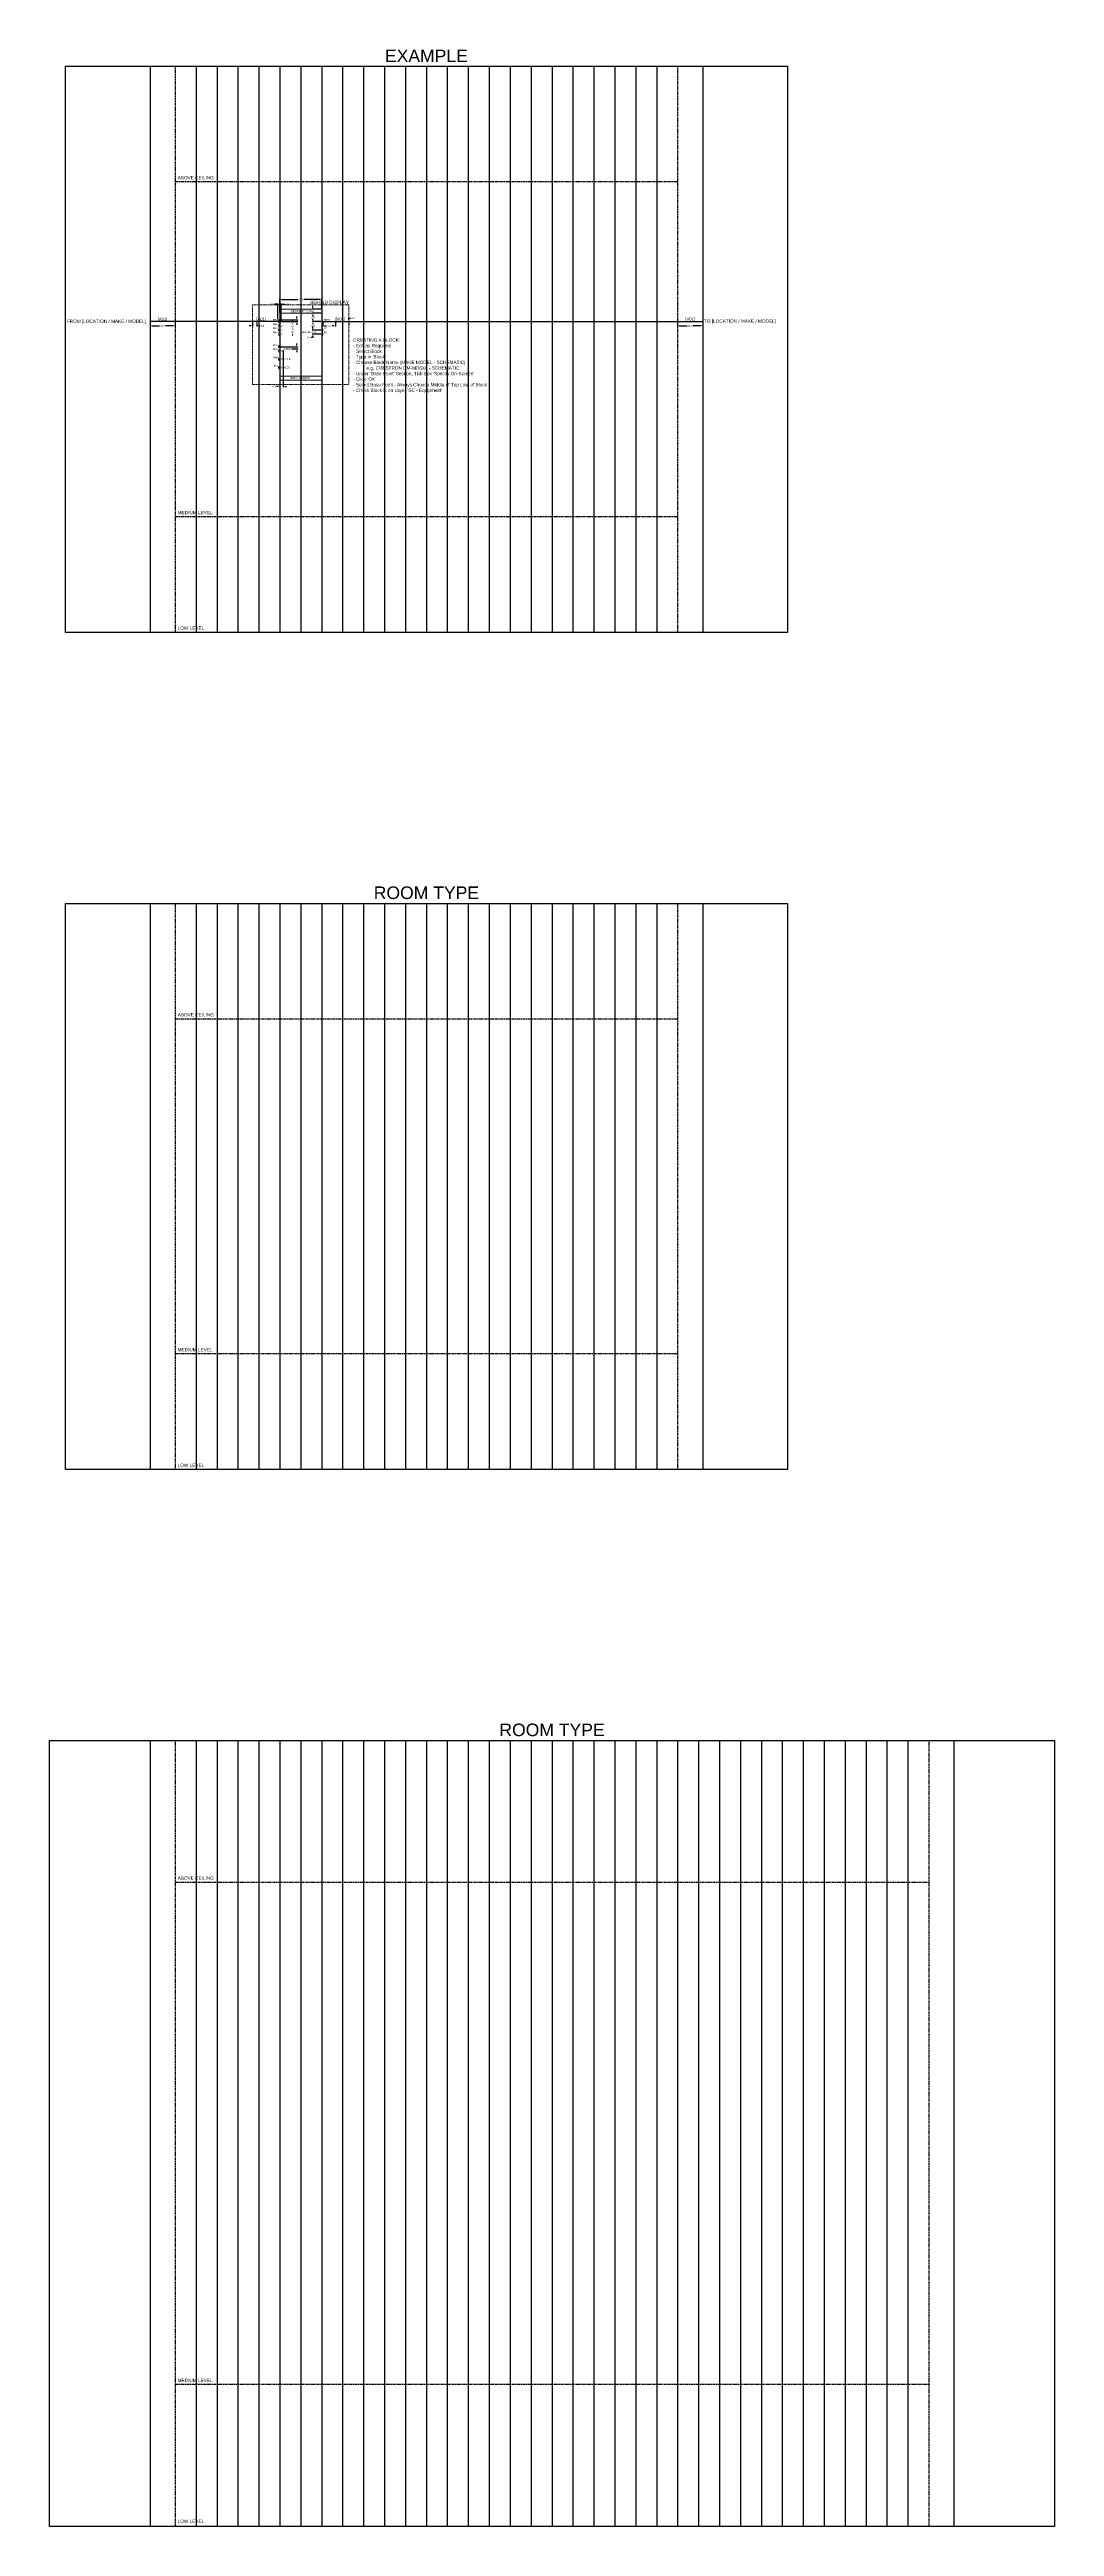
# Model space of a CAD drawing. Header units: millimetres. Extents: x -71336 to -35435, y -26189 to 22712.
# Drawn here: x -71286 to -70086, y -12128 to -9169 of the extents above; entities that cross this region are included whole.
import ezdxf
from ezdxf.enums import TextEntityAlignment as Align

# ---------------------------------------------------------------- set-up
doc = ezdxf.new("R2010")
doc.units = ezdxf.units.MM
doc.linetypes.add('DASHED2', pattern=[0.375, 0.25, -0.125])
for name, color, linetype in [('SC - Dimensions', 1, 'Continuous'), ('SC - HDMI', 192, 'Continuous'), ('SC - Revision Cloud', 3, 'Continuous'), ('SC - Starquad', 4, 'Continuous'), ('SC - Text', 7, 'Continuous')]:
    doc.layers.add(name, color=color, linetype=linetype)
doc.layers.add('SC - Equipment', color=7, linetype='Continuous', lineweight=13)
doc.layers.add('SC - Xlines', color=252, linetype='Continuous', plot=False)
doc.styles.add('ARIAL', font='arial.ttf')
doc.styles.add('ST 2', font='arial.ttf', dxfattribs={"height": 2})
doc.styles.get("Standard").update_dxf_attribs({"font": 'arial.ttf', "height": 35})
doc.dimstyles.get("Standard").update_dxf_attribs({"dimtxt": 50, "dimasz": 35, "dimexe": 5, "dimexo": 5, "dimgap": 1, "dimtad": 0, "dimtih": 1, "dimtoh": 1, "dimdec": 0, "dimzin": 0, "dimdsep": 46, "dimtxsty": 'Standard', "dimcen": 10, "dimadec": 0, "dimazin": 0, "dimtfac": 1, "dimtdec": 0, "dimtofl": 0, "dimtmove": 0, "dimatfit": 3, "dimfxl": 1, "dimtolj": 1, "dimtzin": 0, "dimarcsym": 0})

# ---------------------------------------------------------------- blocks, each defined once
blk = doc.blocks.new('*D114')
at = {"layer": 'Defpoints', "color": 0, "ltscale": 5, "transparency": 16777216}
for p in [(-70971.5, -9483.9), (-70961, -9478.9), (-70961, -9483.9)]:
    blk.add_point(p, dxfattribs=at)
at = {"layer": 'SC - Dimensions', "color": 0, "lineweight": -2, "ltscale": 5, "transparency": 16777216}
for p, q in [((-70962, -9478.9), (-70972.5, -9478.9)), ((-70962, -9483.9), (-70972.5, -9483.9)), ((-70971.5, -9476.9), (-70971.5, -9474.9)), ((-70971.5, -9485.9), (-70971.5, -9487.9))]:
    blk.add_line(p, q, dxfattribs=at)
at = {"layer": 'SC - Dimensions', "color": 0, "ltscale": 5, "transparency": 16777216}
for points in [[(-70971.8, -9476.9), (-70971.1, -9476.9), (-70971.5, -9478.9)], [(-70971.8, -9485.9), (-70971.1, -9485.9), (-70971.5, -9483.9)]]:
    blk.add_solid(points, dxfattribs=at)
at = {"layer": 'SC - Dimensions', "color": 0, "ltscale": 5, "transparency": 16777216, "insert": (-70971.5, -9481.4), "char_height": 2, "attachment_point": 5, "style": 'ST 2'}
blk.add_mtext('\\A1;5.0', dxfattribs=at)
blk = doc.blocks.new('*D115')
at = {"layer": 'Defpoints', "color": 0, "ltscale": 5, "transparency": 16777216}
for p in [(-70971.5, -9493.9), (-70961, -9483.9), (-70961, -9493.9)]:
    blk.add_point(p, dxfattribs=at)
at = {"layer": 'SC - Dimensions', "color": 0, "lineweight": -2, "ltscale": 5, "transparency": 16777216}
for p, q in [((-70962, -9483.9), (-70972.5, -9483.9)), ((-70962, -9493.9), (-70972.5, -9493.9)), ((-70971.5, -9485.9), (-70971.5, -9486.8)), ((-70971.5, -9491.9), (-70971.5, -9490.9))]:
    blk.add_line(p, q, dxfattribs=at)
at = {"layer": 'SC - Dimensions', "color": 0, "ltscale": 5, "transparency": 16777216}
for points in [[(-70971.8, -9485.9), (-70971.1, -9485.9), (-70971.5, -9483.9)], [(-70971.8, -9491.9), (-70971.1, -9491.9), (-70971.5, -9493.9)]]:
    blk.add_solid(points, dxfattribs=at)
at = {"layer": 'SC - Dimensions', "color": 0, "ltscale": 5, "transparency": 16777216, "insert": (-70971.5, -9488.9), "char_height": 2, "attachment_point": 5, "style": 'ST 2'}
blk.add_mtext('\\A1;10.0', dxfattribs=at)
blk = doc.blocks.new('*D116')
at = {"layer": 'Defpoints', "color": 0, "ltscale": 5, "transparency": 16777216}
for p in [(-70961, -9493.9), (-70971.5, -9503.9), (-70961, -9503.9)]:
    blk.add_point(p, dxfattribs=at)
at = {"layer": 'SC - Dimensions', "color": 0, "lineweight": -2, "ltscale": 5, "transparency": 16777216}
for p, q in [((-70962, -9493.9), (-70972.5, -9493.9)), ((-70971.5, -9495.9), (-70971.5, -9496.9)), ((-70962, -9503.9), (-70972.5, -9503.9)), ((-70971.5, -9501.9), (-70971.5, -9500.9))]:
    blk.add_line(p, q, dxfattribs=at)
at = {"layer": 'SC - Dimensions', "color": 0, "ltscale": 5, "transparency": 16777216}
for points in [[(-70971.8, -9495.9), (-70971.1, -9495.9), (-70971.5, -9493.9)], [(-70971.8, -9501.9), (-70971.1, -9501.9), (-70971.5, -9503.9)]]:
    blk.add_solid(points, dxfattribs=at)
at = {"layer": 'SC - Dimensions', "color": 0, "ltscale": 5, "transparency": 16777216, "insert": (-70971.5, -9498.9), "char_height": 2, "attachment_point": 5, "style": 'ST 2'}
blk.add_mtext('\\A1;10.0', dxfattribs=at)
blk = doc.blocks.new('*D117')
at = {"layer": 'Defpoints', "color": 0, "ltscale": 5, "transparency": 16777216}
for p in [(-71011, -9523.9), (-70998.2, -9526.4), (-70990.6, -9526.4)]:
    blk.add_point(p, dxfattribs=at)
at = {"layer": 'SC - Dimensions', "color": 0, "lineweight": -2, "ltscale": 5, "transparency": 16777216}
for p, q in [((-71010, -9523.9), (-70989.6, -9523.9)), ((-70997.2, -9526.4), (-70989.6, -9526.4)), ((-70990.6, -9521.9), (-70990.6, -9519.9)), ((-70990.6, -9528.4), (-70990.6, -9530.4))]:
    blk.add_line(p, q, dxfattribs=at)
at = {"layer": 'SC - Dimensions', "color": 0, "ltscale": 5, "transparency": 16777216}
for points in [[(-70990.9, -9521.9), (-70990.3, -9521.9), (-70990.6, -9523.9)], [(-70990.9, -9528.4), (-70990.3, -9528.4), (-70990.6, -9526.4)]]:
    blk.add_solid(points, dxfattribs=at)
at = {"layer": 'SC - Dimensions', "color": 0, "ltscale": 5, "transparency": 16777216, "insert": (-70990.6, -9525.1), "char_height": 2, "attachment_point": 5, "style": 'ST 2'}
blk.add_mtext('\\A1;2.5', dxfattribs=at)
blk = doc.blocks.new('*D118')
at = {"layer": 'Defpoints', "color": 0, "ltscale": 5, "transparency": 16777216}
for p in [(-71011, -9467.5), (-71011, -9478.9), (-70961, -9478.9)]:
    blk.add_point(p, dxfattribs=at)
at = {"layer": 'SC - Dimensions', "color": 0, "lineweight": -2, "ltscale": 5, "transparency": 16777216}
for p, q in [((-71011, -9477.9), (-71011, -9466.5)), ((-71009, -9467.5), (-70989.6, -9467.5)), ((-70963, -9467.5), (-70982.4, -9467.5)), ((-70961, -9477.9), (-70961, -9466.5))]:
    blk.add_line(p, q, dxfattribs=at)
at = {"layer": 'SC - Dimensions', "color": 0, "ltscale": 5, "transparency": 16777216}
for points in [[(-71009, -9467.2), (-71009, -9467.9), (-71011, -9467.5)], [(-70963, -9467.2), (-70963, -9467.9), (-70961, -9467.5)]]:
    blk.add_solid(points, dxfattribs=at)
at = {"layer": 'SC - Dimensions', "color": 0, "ltscale": 5, "transparency": 16777216, "insert": (-70986, -9467.5), "char_height": 2, "attachment_point": 5, "style": 'ST 2'}
blk.add_mtext('\\A1;50.0', dxfattribs=at)
blk = doc.blocks.new('*D119')
at = {"layer": 'Defpoints', "color": 0, "ltscale": 5, "transparency": 16777216}
for p in [(-71007, -9527.4), (-71011, -9563.9), (-71011, -9571.3)]:
    blk.add_point(p, dxfattribs=at)
at = {"layer": 'SC - Dimensions', "color": 0, "lineweight": -2, "ltscale": 5, "transparency": 16777216}
for p, q in [((-71007, -9528.4), (-71007, -9572.3)), ((-71013, -9571.3), (-71015, -9571.3)), ((-71011, -9564.9), (-71011, -9572.3)), ((-71005, -9571.3), (-71003, -9571.3))]:
    blk.add_line(p, q, dxfattribs=at)
at = {"layer": 'SC - Dimensions', "color": 0, "ltscale": 5, "transparency": 16777216}
for points in [[(-71013, -9571), (-71013, -9571.7), (-71011, -9571.3)], [(-71005, -9571), (-71005, -9571.7), (-71007, -9571.3)]]:
    blk.add_solid(points, dxfattribs=at)
at = {"layer": 'SC - Dimensions', "color": 0, "ltscale": 5, "transparency": 16777216, "insert": (-71017.9, -9571.3), "char_height": 2, "attachment_point": 5, "style": 'ST 2'}
blk.add_mtext('\\A1;4.0', dxfattribs=at)
blk = doc.blocks.new('*D120')
at = {"layer": 'Defpoints', "color": 0, "ltscale": 5, "transparency": 16777216}
for p in [(-71013.5, -9473.2), (-71013.5, -9491.9), (-71011, -9478.9)]:
    blk.add_point(p, dxfattribs=at)
at = {"layer": 'SC - Dimensions', "color": 0, "lineweight": -2, "ltscale": 5, "transparency": 16777216}
for p, q in [((-71015.5, -9473.2), (-71017.5, -9473.2)), ((-71013.5, -9490.9), (-71013.5, -9472.2)), ((-71011, -9477.9), (-71011, -9472.2)), ((-71009, -9473.2), (-71007, -9473.2))]:
    blk.add_line(p, q, dxfattribs=at)
at = {"layer": 'SC - Dimensions', "color": 0, "ltscale": 5, "transparency": 16777216}
for points in [[(-71015.5, -9472.8), (-71015.5, -9473.5), (-71013.5, -9473.2)], [(-71009, -9472.8), (-71009, -9473.5), (-71011, -9473.2)]]:
    blk.add_solid(points, dxfattribs=at)
at = {"layer": 'SC - Dimensions', "color": 0, "ltscale": 5, "transparency": 16777216, "insert": (-71020.4, -9473.2), "char_height": 2, "attachment_point": 5, "style": 'ST 2'}
blk.add_mtext('\\A1;2.5', dxfattribs=at)
blk = doc.blocks.new('*D121')
at = {"layer": 'Defpoints', "color": 0, "ltscale": 5, "transparency": 16777216}
for p in [(-71011, -9473.2), (-71011, -9483.9), (-71009.5, -9494.9)]:
    blk.add_point(p, dxfattribs=at)
at = {"layer": 'SC - Dimensions', "color": 0, "lineweight": -2, "ltscale": 5, "transparency": 16777216}
for p, q in [((-71013, -9473.2), (-71015, -9473.2)), ((-71011, -9482.9), (-71011, -9472.2)), ((-71009.5, -9493.9), (-71009.5, -9472.2)), ((-71007.5, -9473.2), (-71004.8, -9473.2))]:
    blk.add_line(p, q, dxfattribs=at)
at = {"layer": 'SC - Dimensions', "color": 0, "ltscale": 5, "transparency": 16777216}
for points in [[(-71013, -9472.8), (-71013, -9473.5), (-71011, -9473.2)], [(-71007.5, -9472.8), (-71007.5, -9473.5), (-71009.5, -9473.2)]]:
    blk.add_solid(points, dxfattribs=at)
at = {"layer": 'SC - Dimensions', "color": 0, "ltscale": 5, "transparency": 16777216, "insert": (-71002.1, -9473.2), "char_height": 2, "attachment_point": 5, "style": 'ST 2'}
blk.add_mtext('\\A1;1.5', dxfattribs=at)
blk = doc.blocks.new('*D122')
at = {"layer": 'Defpoints', "color": 0, "ltscale": 5, "transparency": 16777216}
for p in [(-71013.5, -9491.9), (-71011, -9493.9), (-70990.6, -9493.9)]:
    blk.add_point(p, dxfattribs=at)
at = {"layer": 'SC - Dimensions', "color": 0, "lineweight": -2, "ltscale": 5, "transparency": 16777216}
for p, q in [((-71012.5, -9491.9), (-70989.6, -9491.9)), ((-71010, -9493.9), (-70989.6, -9493.9)), ((-70990.6, -9489.9), (-70990.6, -9487.9)), ((-70990.6, -9495.9), (-70990.6, -9497.9))]:
    blk.add_line(p, q, dxfattribs=at)
at = {"layer": 'SC - Dimensions', "color": 0, "ltscale": 5, "transparency": 16777216}
for points in [[(-70990.9, -9489.9), (-70990.3, -9489.9), (-70990.6, -9491.9)], [(-70990.9, -9495.9), (-70990.3, -9495.9), (-70990.6, -9493.9)]]:
    blk.add_solid(points, dxfattribs=at)
at = {"layer": 'SC - Dimensions', "color": 0, "ltscale": 5, "transparency": 16777216, "insert": (-70990.6, -9492.9), "char_height": 2, "attachment_point": 5, "style": 'ST 2'}
blk.add_mtext('\\A1;2.0', dxfattribs=at)
blk = doc.blocks.new('*D123')
at = {"layer": 'Defpoints', "color": 0, "ltscale": 5, "transparency": 16777216}
for p in [(-70971.5, -9508.9), (-70961, -9503.9), (-70961, -9508.9)]:
    blk.add_point(p, dxfattribs=at)
at = {"layer": 'SC - Dimensions', "color": 0, "lineweight": -2, "ltscale": 5, "transparency": 16777216}
for p, q in [((-70971.5, -9512.9), (-70973.5, -9512.9)), ((-70962, -9503.9), (-70972.5, -9503.9)), ((-70962, -9508.9), (-70972.5, -9508.9)), ((-70971.5, -9501.9), (-70971.5, -9499.9)), ((-70971.5, -9510.9), (-70971.5, -9512.9))]:
    blk.add_line(p, q, dxfattribs=at)
at = {"layer": 'SC - Dimensions', "color": 0, "ltscale": 5, "transparency": 16777216}
for points in [[(-70971.8, -9501.9), (-70971.1, -9501.9), (-70971.5, -9503.9)], [(-70971.8, -9510.9), (-70971.1, -9510.9), (-70971.5, -9508.9)]]:
    blk.add_solid(points, dxfattribs=at)
at = {"layer": 'SC - Dimensions', "color": 0, "ltscale": 5, "transparency": 16777216, "insert": (-70976.3, -9512.9), "char_height": 2, "attachment_point": 5, "style": 'ST 2'}
blk.add_mtext('\\A1;5.0', dxfattribs=at)
blk = doc.blocks.new('*D148')
at = {"layer": 'Defpoints', "color": 0, "ltscale": 5, "transparency": 16777216}
for p in [(-71166, -9493.9), (-71136, -9493.9), (-71136, -9498.9)]:
    blk.add_point(p, dxfattribs=at)
at = {"layer": 'SC - Dimensions', "color": 0, "lineweight": -2, "ltscale": 5, "transparency": 16777216}
for p, q in [((-71166, -9494.9), (-71166, -9499.9)), ((-71136, -9494.9), (-71136, -9499.9)), ((-71164, -9498.9), (-71154.6, -9498.9)), ((-71138, -9498.9), (-71147.4, -9498.9))]:
    blk.add_line(p, q, dxfattribs=at)
at = {"layer": 'SC - Dimensions', "color": 0, "ltscale": 5, "transparency": 16777216}
for points in [[(-71164, -9498.6), (-71164, -9499.2), (-71166, -9498.9)], [(-71138, -9498.6), (-71138, -9499.2), (-71136, -9498.9)]]:
    blk.add_solid(points, dxfattribs=at)
at = {"layer": 'SC - Dimensions', "color": 0, "ltscale": 5, "transparency": 16777216, "insert": (-71151, -9498.9), "char_height": 2, "attachment_point": 5, "style": 'ST 2'}
blk.add_mtext('\\A1;30.0', dxfattribs=at)
blk = doc.blocks.new('*D124')
at = {"layer": 'Defpoints', "color": 0, "ltscale": 5, "transparency": 16777216}
for p in [(-70959.5, -9493.9), (-70944.5, -9493.9), (-70944.5, -9498.8)]:
    blk.add_point(p, dxfattribs=at)
at = {"layer": 'SC - Dimensions', "color": 0, "lineweight": -2, "ltscale": 5, "transparency": 16777216}
for p, q in [((-70959.5, -9494.9), (-70959.5, -9499.8)), ((-70944.5, -9494.9), (-70944.5, -9499.8)), ((-70957.5, -9498.8), (-70955.5, -9498.8)), ((-70946.5, -9498.8), (-70948.5, -9498.8))]:
    blk.add_line(p, q, dxfattribs=at)
at = {"layer": 'SC - Dimensions', "color": 0, "ltscale": 5, "transparency": 16777216}
for points in [[(-70957.5, -9498.5), (-70957.5, -9499.2), (-70959.5, -9498.8)], [(-70946.5, -9498.5), (-70946.5, -9499.2), (-70944.5, -9498.8)]]:
    blk.add_solid(points, dxfattribs=at)
at = {"layer": 'SC - Dimensions', "color": 0, "ltscale": 5, "transparency": 16777216, "insert": (-70952, -9498.8), "char_height": 2, "attachment_point": 5, "style": 'ST 2'}
blk.add_mtext('\\A1;15.0', dxfattribs=at)
blk = doc.blocks.new('*D125')
at = {"layer": 'Defpoints', "color": 0, "ltscale": 5, "transparency": 16777216}
for p in [(-70933.8, -9493.7), (-70933.8, -9493.9), (-70928.8, -9493.7)]:
    blk.add_point(p, dxfattribs=at)
at = {"layer": 'SC - Dimensions', "color": 0, "lineweight": -2, "ltscale": 5, "transparency": 16777216}
for p, q in [((-70932.8, -9493.7), (-70927.8, -9493.7)), ((-70932.8, -9493.9), (-70927.8, -9493.9)), ((-70928.8, -9491.7), (-70928.8, -9489.7)), ((-70928.8, -9489.7), (-70926.8, -9489.7)), ((-70928.8, -9495.9), (-70928.8, -9497.9))]:
    blk.add_line(p, q, dxfattribs=at)
at = {"layer": 'SC - Dimensions', "color": 0, "ltscale": 5, "transparency": 16777216}
for points in [[(-70929.1, -9491.7), (-70928.5, -9491.7), (-70928.8, -9493.7)], [(-70929.1, -9495.9), (-70928.5, -9495.9), (-70928.8, -9493.9)]]:
    blk.add_solid(points, dxfattribs=at)
at = {"layer": 'SC - Dimensions', "color": 0, "ltscale": 5, "transparency": 16777216, "insert": (-70924, -9489.7), "char_height": 2, "attachment_point": 5, "style": 'ST 2'}
blk.add_mtext('\\A1;0.2', dxfattribs=at)
blk = doc.blocks.new('*D126')
at = {"layer": 'Defpoints', "color": 0, "ltscale": 5, "transparency": 16777216}
for p in [(-70536, -9493.9), (-70506, -9493.9), (-70506, -9498.9)]:
    blk.add_point(p, dxfattribs=at)
at = {"layer": 'SC - Dimensions', "color": 0, "lineweight": -2, "ltscale": 5, "transparency": 16777216}
for p, q in [((-70536, -9494.9), (-70536, -9499.9)), ((-70506, -9494.9), (-70506, -9499.9)), ((-70534, -9498.9), (-70524.6, -9498.9)), ((-70508, -9498.9), (-70517.4, -9498.9))]:
    blk.add_line(p, q, dxfattribs=at)
at = {"layer": 'SC - Dimensions', "color": 0, "ltscale": 5, "transparency": 16777216}
for points in [[(-70534, -9498.6), (-70534, -9499.2), (-70536, -9498.9)], [(-70508, -9498.6), (-70508, -9499.2), (-70506, -9498.9)]]:
    blk.add_solid(points, dxfattribs=at)
at = {"layer": 'SC - Dimensions', "color": 0, "ltscale": 5, "transparency": 16777216, "insert": (-70521, -9498.9), "char_height": 2, "attachment_point": 5, "style": 'ST 2'}
blk.add_mtext('\\A1;30.0', dxfattribs=at)
blk = doc.blocks.new('*D150')
at = {"layer": 'Defpoints', "color": 0, "ltscale": 5, "transparency": 16777216}
for p in [(-71043.5, -9493.9), (-71038.5, -9493.9), (-71038.5, -9498.9)]:
    blk.add_point(p, dxfattribs=at)
at = {"layer": 'SC - Dimensions', "color": 0, "lineweight": -2, "ltscale": 5, "transparency": 16777216}
for p, q in [((-71043.5, -9494.9), (-71043.5, -9499.9)), ((-71038.5, -9494.9), (-71038.5, -9499.9)), ((-71045.5, -9498.9), (-71047.5, -9498.9)), ((-71036.5, -9498.9), (-71034.5, -9498.9))]:
    blk.add_line(p, q, dxfattribs=at)
at = {"layer": 'SC - Dimensions', "color": 0, "ltscale": 5, "transparency": 16777216}
for points in [[(-71045.5, -9498.6), (-71045.5, -9499.2), (-71043.5, -9498.9)], [(-71036.5, -9498.6), (-71036.5, -9499.2), (-71038.5, -9498.9)]]:
    blk.add_solid(points, dxfattribs=at)
at = {"layer": 'SC - Dimensions', "color": 0, "ltscale": 5, "transparency": 16777216, "insert": (-71031.7, -9498.9), "char_height": 2, "attachment_point": 5, "style": 'ST 2'}
blk.add_mtext('\\A1;5.0', dxfattribs=at)

msp = doc.modelspace()

# ---------------------------------------------------------------- linework, layer by layer
at = {"color": 30, "linetype": 'DASHED2', "ltscale": 5}
for p, q in [((-71136.022, -9188.854), (-71136.022, -9865.099)), ((-70536.022, -9188.854), (-70536.022, -9865.099)), ((-71136.022, -10188.854), (-71136.022, -10865.099)), ((-70536.022, -10188.854), (-70536.022, -10865.099)), ((-71136.022, -11188.849), (-71136.028, -12127.746)), ((-70236.022, -11188.849), (-70236.022, -12127.749))]:
    msp.add_line(p, q, dxfattribs=at)
at = {"color": 31, "linetype": 'DASHED2', "ltscale": 5}
for p, q in [((-70536.022, -9326.977), (-71136.022, -9326.977)), ((-70536.022, -9726.977), (-71136.022, -9726.977)), ((-70536.022, -10326.977), (-71136.022, -10326.977)), ((-70536.022, -10726.977), (-71136.022, -10726.977)), ((-70236.022, -11358.297), (-71136.023, -11358.296)), ((-70236.021, -11958.297), (-71136.024, -11958.296))]:
    msp.add_line(p, q, dxfattribs=at)
at = {"layer": 'SC - Equipment'}
for p, q in [((-70961.022, -9483.89), (-71011.023, -9483.89)), ((-71011.022, -9478.89), (-70961.022, -9478.89)), ((-71011.022, -9563.854), (-71011.022, -9478.89)), ((-70961.022, -9478.89), (-70961.022, -9563.854)), ((-70961.022, -9558.89), (-71011.022, -9558.89)), ((-70961.022, -9563.854), (-71011.022, -9563.854))]:
    msp.add_line(p, q, dxfattribs=at)
at = {"layer": 'SC - Equipment', "ltscale": 5}
for p, q in [((-70996.013, -9492.39), (-70996.013, -9493.89)), ((-70996.022, -9508.89), (-70996.022, -9510.39))]:
    msp.add_line(p, q, dxfattribs=at)
at = {"layer": 'SC - Equipment', "color": 251, "linetype": 'DASHED2', "ltscale": 5, "true_color": 0x636466}
msp.add_lwpolyline([(-70928.522, -9473.89), (-71043.522, -9473.89), (-71043.522, -9568.854), (-70928.522, -9568.854)], close=True, dxfattribs=at)
at = {"layer": 'SC - Equipment', "color": 0, "const_width": 0.7}
for points in [[(-71012.122, -9493.89, 1), (-71012.922, -9493.89, 1)], [(-70959.122, -9493.89, 1), (-70959.922, -9493.89, 1)], [(-71012.122, -9498.89, 1), (-71012.922, -9498.89, 1)], [(-71012.122, -9503.89, 1), (-71012.922, -9503.89, 1)], [(-71012.122, -9508.883, 1), (-71012.922, -9508.883, 1)], [(-71012.122, -9523.883, 1), (-71012.922, -9523.883, 1)], [(-70959.122, -9503.89, 1), (-70959.922, -9503.89, 1)], [(-70959.122, -9508.89, 1), (-70959.922, -9508.89, 1)], [(-71012.122, -9528.883, 1), (-71012.922, -9528.883, 1)], [(-71012.122, -9538.883, 1), (-71012.922, -9538.883, 1)], [(-71012.122, -9548.89, 1), (-71012.922, -9548.89, 1)]]:
    msp.add_lwpolyline(points, format="xyb", close=True, dxfattribs=at)
at = {"layer": 'SC - Equipment'}
for centre, start, end in [((-71012.522, -9493.89), 270, 90), ((-71012.522, -9498.89), 270, 90), ((-70959.522, -9493.89), 90, 270), ((-71012.522, -9503.89), 270, 90), ((-71012.522, -9508.89), 270, 90), ((-71012.522, -9523.89), 270, 90), ((-71012.522, -9528.89), 270, 90), ((-70959.522, -9503.89), 90, 270), ((-70959.522, -9508.89), 90, 270), ((-71012.522, -9538.89), 270, 90), ((-71012.522, -9548.89), 270, 90)]:
    msp.add_arc(centre, 1.5, start, end, dxfattribs=at)
at = {"layer": 'SC - HDMI', "ltscale": 5}
msp.add_lwpolyline([(-70959.522, -9493.89), (-70536.022, -9493.89), (-70506.022, -9493.89)], dxfattribs=at)
at = {"layer": 'SC - Starquad', "ltscale": 5}
msp.add_lwpolyline([(-71012.522, -9493.89), (-71136.022, -9493.89), (-71166.022, -9493.89)], dxfattribs=at)
at = {"layer": 'SC - Xlines', "ltscale": 5, "transparency": 33554687}
for points in [[(-71267.159, -9188.854), (-70404.886, -9188.854), (-70404.886, -9865.099), (-71267.159, -9865.099)], [(-71267.159, -10188.854), (-70404.885, -10188.854), (-70404.885, -10865.099), (-71267.159, -10865.099)], [(-71286.022, -11188.849), (-70086.022, -11188.855), (-70086.023, -12127.752), (-71286.023, -12127.745)]]:
    msp.add_lwpolyline(points, close=True, dxfattribs=at)
at = {"layer": 'SC - Xlines', "ltscale": 5}
for points in [[(-71166.022, -9188.854), (-71166.022, -9865.099)], [(-71086.022, -9188.854), (-71086.022, -9865.099)], [(-71036.022, -9188.854), (-71036.022, -9865.099)], [(-70986.022, -9188.854), (-70986.022, -9865.099)], [(-70936.022, -9188.854), (-70936.022, -9865.099)], [(-70886.022, -9188.854), (-70886.022, -9865.099)], [(-70836.022, -9188.854), (-70836.022, -9865.099)], [(-70786.022, -9188.854), (-70786.022, -9865.099)], [(-70736.022, -9188.854), (-70736.022, -9865.099)], [(-70686.022, -9188.854), (-70686.022, -9865.099)], [(-70636.022, -9188.854), (-70636.022, -9865.099)], [(-70586.022, -9188.854), (-70586.022, -9865.099)], [(-70506.022, -9188.854), (-70506.022, -9865.099)], [(-71166.022, -10188.854), (-71166.022, -10865.099)], [(-71086.022, -10188.854), (-71086.022, -10865.099)], [(-71036.022, -10188.854), (-71036.022, -10865.099)], [(-70986.022, -10188.854), (-70986.022, -10865.099)], [(-70936.022, -10188.854), (-70936.022, -10865.099)], [(-70886.022, -10188.854), (-70886.022, -10865.099)], [(-70836.022, -10188.854), (-70836.022, -10865.099)], [(-70786.022, -10188.854), (-70786.022, -10865.099)], [(-70736.022, -10188.854), (-70736.022, -10865.099)], [(-70686.022, -10188.854), (-70686.022, -10865.099)], [(-70636.022, -10188.854), (-70636.022, -10865.099)], [(-70586.022, -10188.854), (-70586.022, -10865.099)], [(-70506.022, -10188.854), (-70506.022, -10865.099)], [(-71166.022, -11188.852), (-71166.022, -12127.75)], [(-71086.022, -11188.852), (-71086.022, -12127.75)], [(-71036.022, -11188.852), (-71036.022, -12127.75)], [(-70986.022, -11188.852), (-70986.022, -12127.75)], [(-70936.022, -11188.852), (-70936.022, -12127.75)], [(-70886.022, -11188.852), (-70886.022, -12127.75)], [(-70836.022, -11188.852), (-70836.022, -12127.75)], [(-70786.022, -11188.852), (-70786.022, -12127.75)], [(-70736.022, -11188.852), (-70736.022, -12127.75)], [(-70686.022, -11188.852), (-70686.022, -12127.75)], [(-70636.022, -11188.852), (-70636.022, -12127.75)], [(-70586.022, -11188.852), (-70586.022, -12127.75)], [(-70536.022, -11188.852), (-70536.022, -12127.75)], [(-70486.022, -11188.852), (-70486.022, -12127.75)], [(-70436.022, -11188.852), (-70436.022, -12127.75)], [(-70386.022, -11188.852), (-70386.022, -12127.75)], [(-70336.022, -11188.852), (-70336.022, -12127.75)], [(-70286.022, -11188.852), (-70286.022, -12127.75)], [(-70206.022, -11188.852), (-70206.022, -12127.75)]]:
    msp.add_lwpolyline(points, dxfattribs=at)
at = {"layer": 'SC - Xlines', "color": 250, "ltscale": 5}
for points in [[(-71111.022, -9188.854), (-71111.022, -9865.099)], [(-71061.022, -9188.854), (-71061.022, -9865.099)], [(-71011.022, -9188.854), (-71011.022, -9865.099)], [(-70961.022, -9188.854), (-70961.022, -9865.099)], [(-70911.022, -9188.854), (-70911.022, -9865.099)], [(-70861.022, -9188.854), (-70861.022, -9865.099)], [(-70811.022, -9188.854), (-70811.022, -9865.099)], [(-70761.022, -9188.854), (-70761.022, -9865.099)], [(-70711.022, -9188.854), (-70711.022, -9865.099)], [(-70661.022, -9188.854), (-70661.022, -9865.099)], [(-70611.022, -9188.854), (-70611.022, -9865.099)], [(-70561.022, -9188.854), (-70561.022, -9865.099)], [(-71111.022, -10188.854), (-71111.022, -10865.099)], [(-71061.022, -10188.854), (-71061.022, -10865.099)], [(-71011.022, -10188.854), (-71011.022, -10865.099)], [(-70961.022, -10188.854), (-70961.022, -10865.099)], [(-70911.022, -10188.854), (-70911.022, -10865.099)], [(-70861.022, -10188.854), (-70861.022, -10865.099)], [(-70811.022, -10188.854), (-70811.022, -10865.099)], [(-70761.022, -10188.854), (-70761.022, -10865.099)], [(-70711.022, -10188.854), (-70711.022, -10865.099)], [(-70661.022, -10188.854), (-70661.022, -10865.099)], [(-70611.022, -10188.854), (-70611.022, -10865.099)], [(-70561.022, -10188.854), (-70561.022, -10865.099)], [(-71111.022, -11188.854), (-71111.022, -12127.75)], [(-71061.022, -11188.854), (-71061.022, -12127.75)], [(-71011.022, -11188.854), (-71011.022, -12127.75)], [(-70961.022, -11188.854), (-70961.022, -12127.75)], [(-70911.022, -11188.854), (-70911.022, -12127.75)], [(-70861.022, -11188.854), (-70861.022, -12127.75)], [(-70811.022, -11188.854), (-70811.022, -12127.75)], [(-70761.022, -11188.854), (-70761.022, -12127.75)], [(-70711.022, -11188.854), (-70711.022, -12127.75)], [(-70661.022, -11188.854), (-70661.022, -12127.75)], [(-70611.022, -11188.854), (-70611.022, -12127.75)], [(-70561.022, -11188.854), (-70561.022, -12127.75)], [(-70511.022, -11188.854), (-70511.022, -12127.75)], [(-70461.022, -11188.854), (-70461.022, -12127.75)], [(-70411.022, -11188.854), (-70411.022, -12127.75)], [(-70361.022, -11188.854), (-70361.022, -12127.75)], [(-70311.022, -11188.854), (-70311.022, -12127.75)], [(-70261.022, -11188.854), (-70261.022, -12127.75)]]:
    msp.add_lwpolyline(points, dxfattribs=at)

# ---------------------------------------------------------------- texts
at = {"layer": 'SC - Equipment'}
for s, p in [('PHX', (-71013.522, -9491.89)), ('PHX', (-71013.522, -9496.89)), ('HDMI', (-70962.522, -9493.89)), ('RCA', (-71013.522, -9521.89)), ('RCA', (-71013.522, -9526.89)), ('PHX', (-71013.522, -9501.89)), ('PHX', (-71013.522, -9506.89)), ('SPEAKER OUT', (-70965.022, -9506.39)), ('+', (-70962.522, -9503.89)), ('-', (-70962.522, -9508.89)), ('D9M', (-71013.522, -9536.89)), ('IEC', (-71013.522, -9546.89))]:
    msp.add_text(s, height=2, dxfattribs=at).set_placement(p, align=Align.MIDDLE_RIGHT)
for s, p in [('2', (-71009.522, -9498.89)), ('1', (-71009.522, -9493.89)), ('HDMI', (-70958.522, -9491.89)), ('4', (-71009.522, -9508.89)), ('3', (-71009.522, -9503.89)), ('L', (-71009.522, -9523.89)), ('AUDIO', (-71007.022, -9526.39)), ('BE', (-70958.522, -9501.89)), ('BE', (-70958.522, -9506.89)), ('R', (-71009.522, -9528.89)), ('RS232 IN', (-71009.522, -9538.89)), ('POWER', (-71009.522, -9548.89))]:
    msp.add_text(s, height=2, dxfattribs=at).set_placement(p, align=Align.MIDDLE_LEFT)
msp.add_text('AUDIO IN', height=2, rotation=270, dxfattribs=at).set_placement((-70996.023, -9501.39), align=Align.MIDDLE_CENTER)
at = {"layer": 'SC - Equipment', "ltscale": 5, "char_height": 2.5, "attachment_point": 5}
for s, insert in [('DESCRIPTION', (-70986.022, -9481.39)), ('MAKE & MODEL', (-70986.022, -9561.39))]:
    msp.add_mtext_dynamic_manual_height_columns(s, width=49.99999, gutter_width=150, heights=[0], dxfattribs=dict(at, insert=insert))
at = {"layer": 'SC - Equipment', "color": 251, "linetype": 'DASHED2', "ltscale": 5, "true_color": 0x636466, "insert": (-70928.522, -9472.89), "char_height": 4, "attachment_point": 9, "style": 'ARIAL'}
msp.add_mtext('BEHIND DISPLAY', dxfattribs=at)
at = {"layer": 'SC - Revision Cloud', "ltscale": 5, "insert": (-70923.522, -9513.89), "char_height": 4, "width": 195.88333, "attachment_point": 1, "style": 'ARIAL'}
msp.add_mtext("CREATING A BLOCK:\\P- Edit as Required\\P- Select Block\\P- Type in 'Block'\\P- Choose Block Name [MAKE MODEL - SCHEMATIC]\\P^Ie.g. CRESTRON DM-MD8X8 - SCHEMATIC\\P- Under 'Base Point' Section, Tick Box 'Specify On-Screen'\\P- Click 'OK'\\P- Select Base Point - Always Choose Middle of Top Line of Block\\P- Check Block is on Layer 'SC - Equipment'", dxfattribs=at)
at = {"layer": 'SC - Text', "style": 'ARIAL'}
for s, insert, char_height, attachment_point in [('\\A1;{\\fSansSerif|b0|i0|c2|p2;EXAMPLE}', (-70836.022, -9183.854), 15, 8), ('ABOVE CEILING', (-71133.022, -9323.977), 4, 7), ('MEDIUM LEVEL', (-71133.022, -9723.977), 4, 7), ('LOW LEVEL', (-71133.022, -9862.099), 4, 7), ('\\A1;{\\fSansSerif|b0|i0|c2|p2;\\W1;ROOM TYPE}', (-70836.022, -10183.854), 15, 8), ('ABOVE CEILING', (-71133.022, -10323.977), 4, 7), ('MEDIUM LEVEL', (-71133.022, -10723.977), 4, 7), ('LOW LEVEL', (-71133.022, -10862.099), 4, 7), ('\\A1;{\\fSansSerif|b0|i0|c2|p2;\\W1;ROOM TYPE}', (-70686.022, -11183.852), 15, 8), ('ABOVE CEILING', (-71133.022, -11355.296), 4, 7), ('MEDIUM LEVEL', (-71133.024, -11955.296), 4, 7), ('LOW LEVEL', (-71133.024, -12123.607), 4, 7)]:
    msp.add_mtext(s, dxfattribs=dict(at, insert=insert, char_height=char_height, attachment_point=attachment_point))
at = {"layer": 'SC - Text'}
for s, insert, char_height, width, attachment_point in [('FROM [LOCATION / MAKE / MODEL]', (-71265.378, -9494.014), 4, 97.64884, 4), ('[A01]', (-71151.022, -9493.69), 3.5, 12.99494, 8), ('[A01]', (-71027.522, -9493.69), 3.5, 14.6761, 9), ('[V01]', (-70944.522, -9493.69), 3.5, 15.57197, 7), ('[V01]', (-70521.022, -9493.69), 3.5, 15.57197, 8), ('TO [LOCATION / MAKE / MODEL]', (-70504.522, -9493.89), 4, 97.93225, 4)]:
    msp.add_mtext(s, dxfattribs=dict(at, insert=insert, char_height=char_height, width=width, attachment_point=attachment_point))

# ---------------------------------------------------------------- dimensions: what is measured, and where the dimension line sits
at = {"layer": 'SC - Dimensions', "ltscale": 5}
for base, p1, p2, picture, middle in [((-71011.022, -9467.545), (-70961.022, -9478.89), (-71011.022, -9478.89), '*D118', (-70986.022, -9467.545)), ((-71136.022, -9498.89), (-71166.022, -9493.89), (-71136.022, -9493.89), '*D148', (-71151.022, -9498.89)), ((-71038.522, -9498.89), (-71043.522, -9493.89), (-71038.522, -9493.89), '*D150', (-71031.705, -9498.89)), ((-70944.522, -9498.849), (-70959.522, -9493.89), (-70944.522, -9493.89), '*D124', (-70952.022, -9498.849)), ((-70506.022, -9498.89), (-70536.022, -9493.89), (-70506.022, -9493.89), '*D126', (-70521.022, -9498.89)), ((-71011.022, -9571.324), (-71007.022, -9527.393), (-71011.022, -9563.854), '*D119', (-71017.88, -9571.324))]:
    dim = msp.add_linear_dim(base=base, p1=p1, p2=p2, dimstyle='Standard', override={"dimasz": 2, "dimexe": 1, "dimexo": 1, "dimdec": 1, "dimtxsty": 'ST 2'}, dxfattribs=at)
    dim.commit()
    dim.dimension.update_dxf_attribs({"geometry": picture, "text_midpoint": middle})
for base, p1, p2, picture, middle in [((-71013.522, -9473.152), (-71011.022, -9478.89), (-71013.522, -9491.936), '*D120', (-71020.368, -9473.152)), ((-71011.022, -9473.152), (-71009.522, -9494.889), (-71011.022, -9483.89), '*D121', (-71002.081, -9473.152))]:
    dim = msp.add_linear_dim(base=base, p1=p1, p2=p2, dimstyle='Standard', override={"dimasz": 2, "dimexe": 1, "dimexo": 1, "dimdec": 1, "dimtxsty": 'ST 2'}, dxfattribs=at)
    dim.commit()
    dim.dimension.update_dxf_attribs({"geometry": picture, "text_midpoint": middle, "dimtype": 160})
for base, p1, p2, picture, middle in [((-70990.59, -9493.9), (-71013.523, -9491.89), (-71011.023, -9493.9), '*D122', (-70990.59, -9492.895)), ((-70971.47, -9503.89), (-70961.022, -9493.89), (-70961.022, -9503.89), '*D116', (-70971.47, -9498.906)), ((-70971.464, -9493.89), (-70961.022, -9483.89), (-70961.022, -9493.89), '*D115', (-70971.464, -9488.87)), ((-70990.59, -9526.393), (-71011.023, -9523.893), (-70998.242, -9526.393), '*D117', (-70990.59, -9525.143)), ((-70971.466, -9508.89), (-70961.022, -9503.89), (-70961.023, -9508.89), '*D123', (-70976.283, -9512.89))]:
    dim = msp.add_linear_dim(base=base, p1=p1, p2=p2, angle=90, dimstyle='Standard', override={"dimasz": 2, "dimexe": 1, "dimexo": 1, "dimdec": 1, "dimtxsty": 'ST 2'}, dxfattribs=at)
    dim.commit()
    dim.dimension.update_dxf_attribs({"geometry": picture, "text_midpoint": middle, "dimtype": 160})
for base, p1, p2, picture, middle in [((-70971.47, -9483.89), (-70961.022, -9478.89), (-70961.022, -9483.89), '*D114', (-70971.47, -9481.39)), ((-70928.799, -9493.69), (-70933.789, -9493.89), (-70933.789, -9493.69), '*D125', (-70923.988, -9489.69))]:
    dim = msp.add_linear_dim(base=base, p1=p1, p2=p2, angle=90, dimstyle='Standard', override={"dimasz": 2, "dimexe": 1, "dimexo": 1, "dimdec": 1, "dimtxsty": 'ST 2'}, dxfattribs=at)
    dim.commit()
    dim.dimension.update_dxf_attribs({"geometry": picture, "text_midpoint": middle})

doc.saveas('drawing.dxf')
